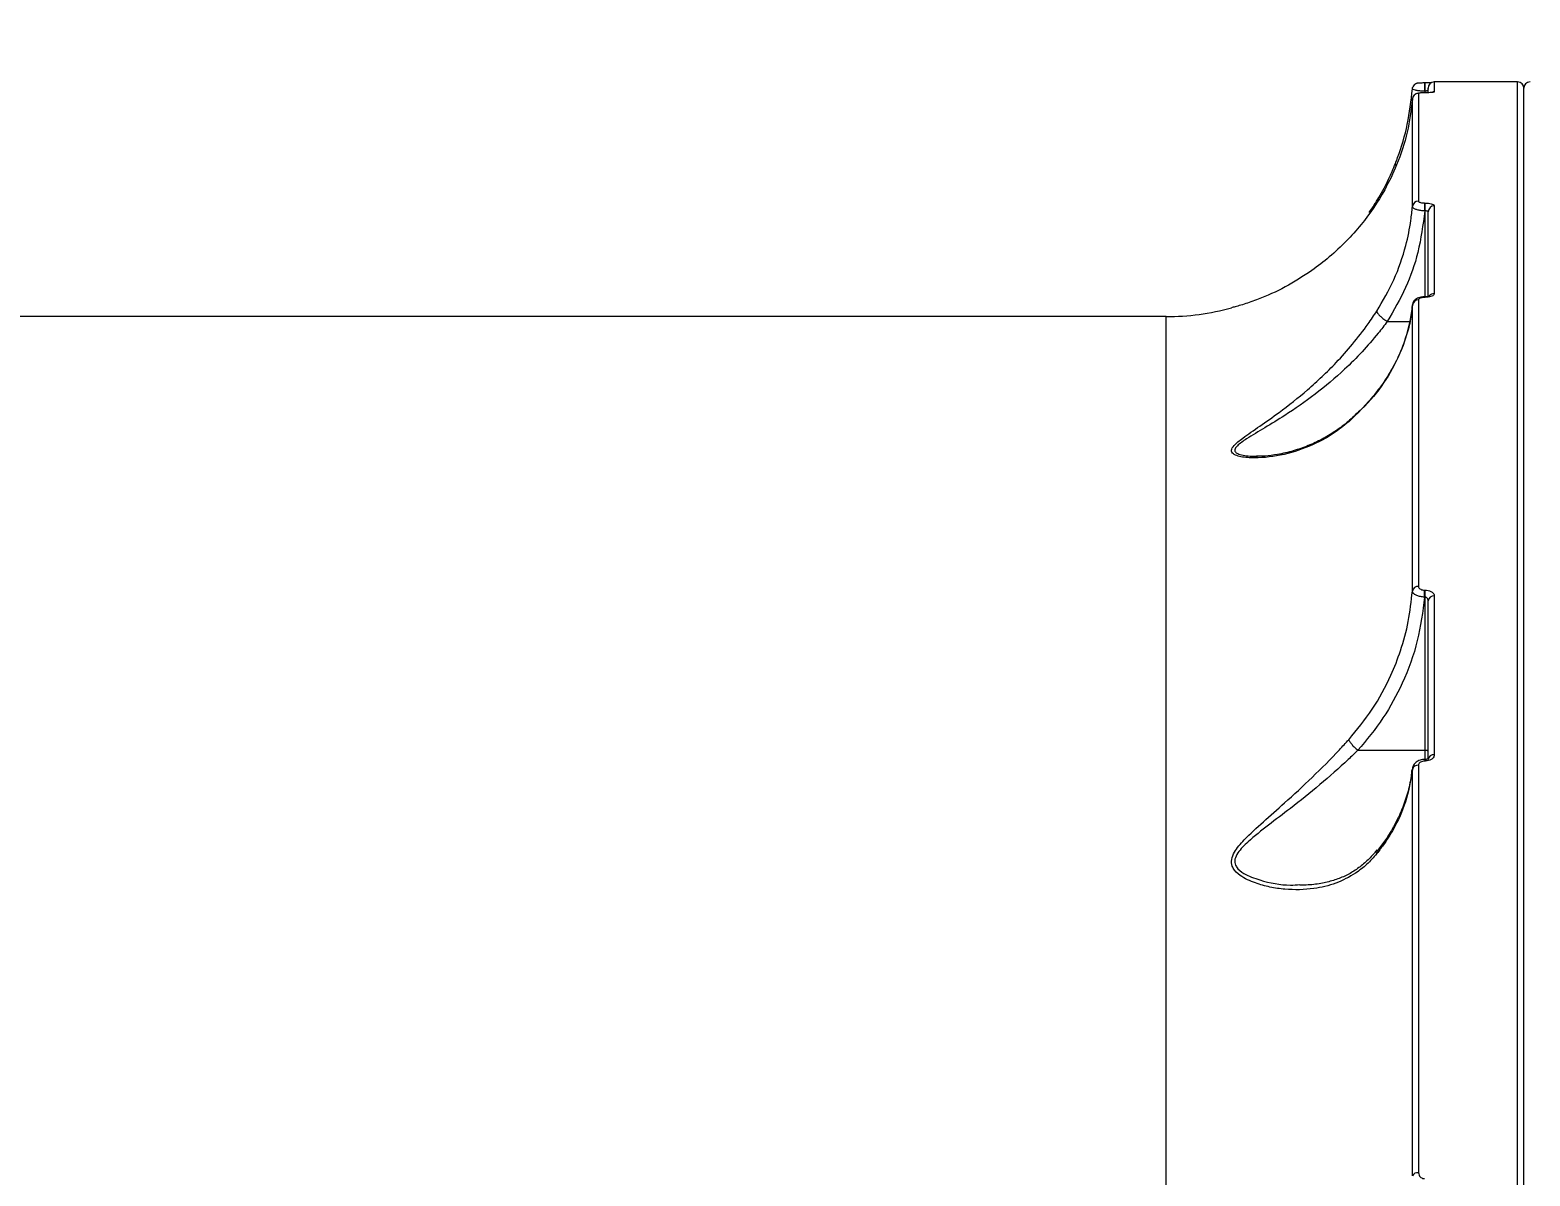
# Model space of a CAD drawing. Header units: millimetres. Extents: x -7735 to 7893, y -6545 to 6034.
# Drawn here: x -2236.2 to -1993.2, y 2944 to 3129.5 of the extents above; entities that cross this region are included whole.
import ezdxf

# ---------------------------------------------------------------- set-up
doc = ezdxf.new("R2010")
doc.units = ezdxf.units.MM
for name, color, linetype in [('DIKOM_ОБЪЕКТ', 7, 'Continuous'), ('DIKOM_РАЗМЕР_ЗОНА', 7, 'Continuous'), ('DIKOM_РАЗМЕР_ОБЪЕКТА', 7, 'Continuous')]:
    doc.layers.add(name, color=color, linetype=linetype)
doc.styles.add('style1', font='arial.ttf', dxfattribs={"width": 0.8})
doc.dimstyles.new('1-50', dxfattribs={"dimtxt": 300, "dimasz": 200, "dimexe": 100, "dimexo": 0, "dimgap": 100, "dimtad": 1, "dimtxsty": 'style1', "dimcen": 200, "dimclrd": 7, "dimclre": 7, "dimclrt": 7, "dimadec": 1, "dimazin": 2, "dimtfac": 1, "dimtmove": 0, "dimatfit": 2, "dimfxl": 0, "dimlwd": 25, "dimlwe": 18, "dimarcsym": 0})

# ---------------------------------------------------------------- blocks, each defined once
blk = doc.blocks.new('*D1')
at = {"layer": 'Defpoints', "color": 0, "transparency": 16777216}
for p in [(-1659.72, 4539.04), (-6635.97, -4006.79), (-1659.72, -4006.79)]:
    blk.add_point(p, dxfattribs=at)
at = {"layer": 'DIKOM_РАЗМЕР_ОБЪЕКТА', "color": 7, "lineweight": 18, "transparency": 16777216}
for p, q in [((-1659.72, 4539.04), (-6735.97, 4539.04)), ((-1659.72, -4006.79), (-6735.97, -4006.79))]:
    blk.add_line(p, q, dxfattribs=at)
at = {"layer": 'DIKOM_РАЗМЕР_ОБЪЕКТА', "color": 7, "lineweight": 25, "transparency": 16777216}
blk.add_line((-6635.97, 4339.04), (-6635.97, -3806.79), dxfattribs=at)
at = {"layer": 'DIKOM_РАЗМЕР_ОБЪЕКТА', "color": 7, "transparency": 16777216}
for points in [[(-6669.31, 4339.04), (-6602.64, 4339.04), (-6635.97, 4539.04)], [(-6669.31, -3806.79), (-6602.64, -3806.79), (-6635.97, -4006.79)]]:
    blk.add_solid(points, dxfattribs=at)
at = {"layer": 'DIKOM_РАЗМЕР_ОБЪЕКТА', "color": 7, "transparency": 16777216, "insert": (-6889.14, 266.13), "char_height": 300, "attachment_point": 5, "rotation": 90, "style": 'style1'}
blk.add_mtext('8550', dxfattribs=at)
blk = doc.blocks.new('*D2')
at = {"layer": 'Defpoints', "color": 0, "transparency": 16777216}
for p in [(-1994.19, 6033.86), (-7284.85, -5501.61), (-1994.19, -5501.61)]:
    blk.add_point(p, dxfattribs=at)
at = {"layer": 'DIKOM_РАЗМЕР_ЗОНА', "color": 7, "lineweight": 18, "transparency": 16777216}
for p, q in [((-1994.19, 6033.86), (-7384.85, 6033.86)), ((-1994.19, -5501.61), (-7384.85, -5501.61))]:
    blk.add_line(p, q, dxfattribs=at)
at = {"layer": 'DIKOM_РАЗМЕР_ЗОНА', "color": 7, "lineweight": 25, "transparency": 16777216}
blk.add_line((-7284.85, 5833.86), (-7284.85, -5301.61), dxfattribs=at)
at = {"layer": 'DIKOM_РАЗМЕР_ЗОНА', "color": 7, "transparency": 16777216}
for points in [[(-7318.18, 5833.86), (-7251.52, 5833.86), (-7284.85, 6033.86)], [(-7318.18, -5301.61), (-7251.52, -5301.61), (-7284.85, -5501.61)]]:
    blk.add_solid(points, dxfattribs=at)
at = {"layer": 'DIKOM_РАЗМЕР_ЗОНА', "color": 7, "transparency": 16777216, "insert": (-7538.02, 266.13), "char_height": 300, "attachment_point": 5, "rotation": 90, "style": 'style1'}
blk.add_mtext('11550', dxfattribs=at)

msp = doc.modelspace()

# ---------------------------------------------------------------- linework, layer by layer
at = {"layer": 'DIKOM_ОБЪЕКТ', "color": 7, "linetype": 'Continuous', "lineweight": 15}
for p, q in [((-2010.19, 3120.957), (-2010.223, 3120.957)), ((-2010.223, 3119.622), (-2010.223, 3120.957)), ((-2010.19, 3119.622), (-2010.19, 3120.957)), ((-2009.69, 3119.547), (-2009.69, 3120.125)), ((-1995.19, 3121.125), (-2008.69, 3121.125)), ((-2008.69, 3121.125), (-2008.69, 3119.529)), ((-1995.19, 2702.128), (-1995.19, 3121.125)), ((-1994.19, 2702.125), (-1994.19, 3120.125)), ((-2012.247, 3100.939), (-2012.247, 3118.33)), ((-2011.25, 3119.253), (-2011.25, 3101.823)), ((-2010.19, 3119.367), (-2010.294, 3119.367)), ((-2010.294, 3119.367), (-2010.294, 3119.363)), ((-2010.19, 3119.363), (-2010.294, 3119.363)), ((-2010.223, 3119.622), (-2010.258, 3119.368)), ((-2010.19, 3119.622), (-2010.223, 3119.622)), ((-2010.19, 3119.368), (-2010.19, 3119.622)), ((-2010.19, 3119.367), (-2010.19, 3119.363)), ((-2010.245, 3101.52), (-2010.19, 3101.52)), ((-2010.245, 3100.236), (-2010.245, 3101.52)), ((-2010.19, 3100.236), (-2010.19, 3101.52)), ((-2008.69, 3101.063), (-2008.69, 3086.862)), ((-2010.19, 3100.236), (-2010.245, 3100.236)), ((-2010.19, 3086.319), (-2010.19, 3100.236)), ((-2009.69, 3086.494), (-2009.69, 3100.111)), ((-2010.19, 3086.319), (-2010.27, 3086.319)), ((-2010.27, 3086.319), (-2010.27, 3086.236)), ((-2010.19, 3086.236), (-2010.27, 3086.236)), ((-2010.19, 3086.319), (-2010.19, 3086.236)), ((-2012.247, 3038.69), (-2012.247, 3084.976)), ((-2011.25, 3085.824), (-2011.25, 3039.437)), ((-2052.14, 3083.125), (-2422.24, 3083.125)), ((-2052.14, 2762.973), (-2052.14, 3083.125)), ((-2016.305, 3082.355), (-2012.675, 3082.355)), ((-2037.505, 3060.543), (-2037.35, 3060.54)), ((-2010.27, 3038.827), (-2010.19, 3038.827)), ((-2010.27, 3037.697), (-2010.27, 3038.827)), ((-2010.19, 3037.697), (-2010.27, 3037.697)), ((-2010.19, 3037.697), (-2010.19, 3038.827)), ((-2010.19, 3012.896), (-2010.19, 3037.697)), ((-2008.69, 3037.887), (-2008.69, 3012.167)), ((-2009.69, 3011.426), (-2009.69, 3037.085)), ((-2021.078, 3012.896), (-2010.19, 3012.896)), ((-2010.19, 3011.416), (-2010.245, 3011.416)), ((-2010.245, 3011.416), (-2010.245, 3011.154)), ((-2010.19, 3011.154), (-2010.245, 3011.154)), ((-2010.19, 3011.424), (-2010.19, 3012.896)), ((-2010.19, 3011.416), (-2010.19, 3011.154)), ((-2012.247, 2943.961), (-2012.247, 3009.792)), ((-2011.25, 3010.475), (-2011.25, 2944.498))]:
    msp.add_line(p, q, dxfattribs=at)
at = {"layer": 'DIKOM_ОБЪЕКТ', "color": 7, "linetype": 'Continuous', "lineweight": 15, "flags": 128}
for points in [[(-2012.247, 3119.997), (-2012.216, 3120.182), (-2012.158, 3120.343)], [(-2009.69, 3012.733), (-2009.7, 3012.765), (-2009.728, 3012.795), (-2009.774, 3012.824), (-2009.837, 3012.848), (-2009.913, 3012.868), (-2009.999, 3012.883), (-2010.093, 3012.892), (-2010.19, 3012.896)]]:
    msp.add_lwpolyline(points, dxfattribs=at)
at = {"layer": 'DIKOM_ОБЪЕКТ', "color": 7, "linetype": 'Continuous', "lineweight": 15}
for centre, radius, start, end in [((-2008.69, 3120.125), 1, 90, 180), ((-1995.19, 3120.125), 1, 0, 90), ((-1993.19, 3120.125), 1, 90, 180), ((-2011.252, 3118.255), 0.998, 89.87384, 175.67451), ((-2008.691, 3118.528), 1.001, 89.9768, 114.56636), ((-2011.27, 3100.841), 0.982, 88.83217, 174.29362), ((-2008.713, 3100.087), 0.977, 88.63212, 178.55578), ((-2008.701, 3085.833), 1.03, 89.37364, 141.5712), ((-2052.14, 3123.125), 40, 270, 285.35913), ((-2011.287, 3084.857), 0.968, 87.83765, 172.96216), ((-2011.329, 3038.503), 0.937, 85.13537, 168.49477), ((-2008.779, 3036.974), 0.918, 84.4266, 173.00951), ((-2008.803, 3011.273), 0.9, 82.79798, 170.2349), ((-2011.353, 3009.556), 0.925, 83.58249, 165.19588), ((-2011.4, 2943.582), 0.928, 80.69676, 155.89658)]:
    msp.add_arc(centre, radius, start, end, dxfattribs=at)
for points, knots in [([(-2010.223, 3120.957), (-2010.332, 3120.956), (-2010.568, 3120.956), (-2010.901, 3120.95), (-2011.142, 3120.942), (-2011.282, 3120.932), (-2011.39, 3120.92), (-2011.534, 3120.889), (-2011.736, 3120.811), (-2011.981, 3120.641), (-2012.096, 3120.448), (-2012.158, 3120.344)], [0, 0, 0, 0, 0.12574982, 0.27301462, 0.43619147, 0.5414572, 0.60548836, 0.65823722, 0.74107539, 0.8601149, 1, 1, 1, 1]), ([(-2009.161, 3120.97), (-2009.27, 3120.967), (-2009.506, 3120.961), (-2009.911, 3120.957), (-2010.165, 3120.957), (-2010.242, 3120.958)], [0, 0, 0, 0, 0.3734908, 0.8105722, 1, 1, 1, 1]), ([(-2012.247, 3118.33), (-2012.471, 3116.543), (-2012.921, 3112.945), (-2014.545, 3108.041), (-2016.953, 3103), (-2019.745, 3098.858), (-2022.928, 3095.296), (-2025.579, 3092.792), (-2027.57, 3091.303), (-2028.533, 3090.583)], [0, 0, 0, 0, 0.1738749, 0.3501402, 0.4880609, 0.6922758, 0.7971139, 0.9019394, 1, 1, 1, 1]), ([(-2015.006, 3107.88), (-2014.879, 3108.211), (-2014.082, 3110.29), (-2012.896, 3114.301), (-2012.466, 3118.074), (-2012.247, 3119.997)], [0, 0, 0, 0, 0.0849827, 0.5334631, 1, 1, 1, 1]), ([(-2010.223, 3119.622), (-2010.324, 3119.625), (-2010.659, 3119.637), (-2011.222, 3119.683), (-2011.79, 3119.771), (-2012.181, 3119.883), (-2012.225, 3119.959), (-2012.247, 3119.997)], [0, 0, 0, 0, 0.0942402, 0.3122798, 0.5411703, 0.7714017, 1, 1, 1, 1]), ([(-2010.294, 3119.366), (-2010.309, 3119.367), (-2010.453, 3119.368), (-2010.73, 3119.359), (-2011.098, 3119.332), (-2011.356, 3119.294), (-2011.639, 3119.205), (-2011.903, 3119.046), (-2012.118, 3118.786), (-2012.239, 3118.531), (-2012.234, 3118.369), (-2012.233, 3118.328)], [0, 0, 0, 0, 0.0170068, 0.1537168, 0.2948145, 0.4840542, 0.5892568, 0.7106036, 0.8262434, 0.9555394, 1, 1, 1, 1]), ([(-2010.294, 3119.363), (-2010.388, 3119.362), (-2010.577, 3119.36), (-2010.829, 3119.346), (-2011.039, 3119.325), (-2011.196, 3119.296), (-2011.247, 3119.27), (-2011.25, 3119.255), (-2011.25, 3119.253)], [0, 0, 0, 0, 0.1674167, 0.3345541, 0.5091751, 0.7130882, 0.957736, 1, 1, 1, 1]), ([(-2009.065, 3119.436), (-2009.066, 3119.436), (-2009.067, 3119.435), (-2009.162, 3119.418), (-2009.376, 3119.395), (-2009.721, 3119.374), (-2010.063, 3119.365), (-2010.249, 3119.368), (-2010.31, 3119.369)], [0, 0, 0, 0, 0.0742061, 0.2264582, 0.4434056, 0.6948825, 0.90083, 1, 1, 1, 1]), ([(-2009.69, 3119.999), (-2009.696, 3119.955), (-2009.708, 3119.869), (-2009.799, 3119.754), (-2009.923, 3119.673), (-2010.039, 3119.638), (-2010.121, 3119.624), (-2010.165, 3119.623), (-2010.19, 3119.622)], [0, 0, 0, 0, 0.268461, 0.5228277, 0.7425345, 0.8691476, 0.9241886, 1, 1, 1, 1]), ([(-2008.69, 3119.529), (-2008.691, 3119.526), (-2008.694, 3119.504), (-2008.778, 3119.465), (-2009.031, 3119.42), (-2009.363, 3119.389), (-2009.754, 3119.367), (-2010.045, 3119.364), (-2010.19, 3119.363)], [0, 0, 0, 0, 0.0392165, 0.2872168, 0.4951827, 0.6709672, 0.8352925, 1, 1, 1, 1]), ([(-2019.224, 3099.998), (-2018.688, 3100.799), (-2017.53, 3102.531), (-2016.115, 3105.225), (-2015.352, 3107.051), (-2015.006, 3107.88)], [0, 0, 0, 0, 0.3196893, 0.6909386, 1, 1, 1, 1]), ([(-2015.006, 3107.88), (-2015.009, 3107.872), (-2015.036, 3107.804), (-2015.036, 3107.691), (-2014.919, 3107.56), (-2014.883, 3107.521)], [0, 0, 0, 0, 0.0898811, 0.7255579, 1, 1, 1, 1]), ([(-2018.015, 3084.006), (-2017.037, 3085.674), (-2015.057, 3089.051), (-2013.356, 3094.066), (-2012.524, 3098.074), (-2012.319, 3100.195), (-2012.247, 3100.939)], [0, 0, 0, 0, 0.3181919, 0.6439655, 0.8752546, 1, 1, 1, 1]), ([(-2010.245, 3100.236), (-2010.394, 3100.244), (-2010.768, 3100.265), (-2011.331, 3100.361), (-2011.838, 3100.521), (-2012.182, 3100.723), (-2012.226, 3100.867), (-2012.247, 3100.939)], [0, 0, 0, 0, 0.1423759, 0.3572551, 0.5716879, 0.7857262, 1, 1, 1, 1]), ([(-2011.25, 3101.823), (-2011.239, 3101.789), (-2011.217, 3101.721), (-2011.044, 3101.631), (-2010.79, 3101.562), (-2010.507, 3101.526), (-2010.32, 3101.522), (-2010.245, 3101.52)], [0, 0, 0, 0, 0.2142862, 0.428497, 0.6429595, 0.8577181, 1, 1, 1, 1]), ([(-2010.19, 3101.52), (-2010.08, 3101.518), (-2009.801, 3101.513), (-2009.379, 3101.458), (-2008.999, 3101.355), (-2008.74, 3101.218), (-2008.707, 3101.115), (-2008.69, 3101.063)], [0, 0, 0, 0, 0.1408113, 0.3552673, 0.5700215, 0.7849576, 1, 1, 1, 1]), ([(-2010.245, 3100.236), (-2010.537, 3097.981), (-2011.086, 3093.74), (-2013.197, 3087.699), (-2015.261, 3084.15), (-2016.305, 3082.355)], [0, 0, 0, 0, 0.3593307, 0.6759011, 1, 1, 1, 1]), ([(-2009.69, 3100.111), (-2009.696, 3100.125), (-2009.707, 3100.154), (-2009.793, 3100.192), (-2009.92, 3100.22), (-2010.061, 3100.234), (-2010.153, 3100.236), (-2010.19, 3100.236)], [0, 0, 0, 0, 0.2150245, 0.4301168, 0.6448042, 0.8591473, 1, 1, 1, 1]), ([(-2028.533, 3090.583), (-2029.968, 3089.649), (-2032.874, 3087.76), (-2036.652, 3086.114), (-2039.213, 3085.225), (-2040.558, 3084.821), (-2041.369, 3084.6), (-2041.487, 3084.569), (-2041.545, 3084.554)], [0, 0, 0, 0, 0.2845351, 0.5759934, 0.7446812, 0.830105, 0.9180181, 1, 1, 1, 1]), ([(-2010.27, 3086.314), (-2010.311, 3086.315), (-2010.578, 3086.324), (-2011.112, 3086.234), (-2011.684, 3085.994), (-2012.07, 3085.582), (-2012.241, 3085.227), (-2012.231, 3085.016), (-2012.229, 3084.958)], [0, 0, 0, 0, 0.04324261, 0.28475418, 0.57641973, 0.76341319, 0.93489692, 1, 1, 1, 1]), ([(-2010.27, 3086.236), (-2010.377, 3086.231), (-2010.592, 3086.223), (-2010.879, 3086.157), (-2011.099, 3086.059), (-2011.229, 3085.942), (-2011.243, 3085.861), (-2011.25, 3085.824)], [0, 0, 0, 0, 0.204011, 0.4080087, 0.6135569, 0.8265705, 1, 1, 1, 1]), ([(-2008.69, 3086.862), (-2008.701, 3086.807), (-2008.724, 3086.683), (-2008.927, 3086.506), (-2009.266, 3086.356), (-2009.702, 3086.255), (-2010.027, 3086.242), (-2010.19, 3086.236)], [0, 0, 0, 0, 0.1741956, 0.3895837, 0.5958322, 0.79787, 1, 1, 1, 1]), ([(-2009.474, 3086.444), (-2009.474, 3086.445), (-2009.465, 3086.451), (-2009.503, 3086.427), (-2009.598, 3086.393), (-2009.774, 3086.35), (-2009.985, 3086.322), (-2010.131, 3086.322), (-2010.19, 3086.322)], [0, 0, 0, 0, 0.011607, 0.1901509, 0.3680642, 0.5947636, 0.8346874, 1, 1, 1, 1]), ([(-2022.558, 3066.093), (-2023.388, 3065.43), (-2025.061, 3064.093), (-2028.361, 3062.265), (-2032.474, 3060.776), (-2036.518, 3060.186), (-2039.185, 3060.268), (-2040.528, 3060.528), (-2041.357, 3060.882), (-2041.674, 3061.463), (-2041.138, 3062.355), (-2039.533, 3063.642), (-2036.955, 3065.385), (-2033.364, 3067.904), (-2029.94, 3070.598), (-2026.861, 3073.386), (-2024.403, 3075.839), (-2021.876, 3078.681), (-2019.676, 3081.514), (-2018.476, 3083.315), (-2018.015, 3084.006)], [0, 0, 0, 0, 0.0563561, 0.1136158, 0.2103732, 0.3099869, 0.3619815, 0.3883025, 0.4153402, 0.4457398, 0.4741007, 0.5167996, 0.5802349, 0.6452958, 0.7405622, 0.7897124, 0.8388464, 0.8993619, 0.9613616, 1, 1, 1, 1]), ([(-2012.247, 3084.976), (-2012.518, 3083.231), (-2013.068, 3079.695), (-2015.293, 3074.727), (-2018.375, 3070.085), (-2021.153, 3067.435), (-2022.558, 3066.093)], [0, 0, 0, 0, 0.2536085, 0.5139789, 0.7539761, 1, 1, 1, 1]), ([(-2018.015, 3084.006), (-2018.015, 3083.993), (-2018.015, 3083.941), (-2017.97, 3083.791), (-2017.785, 3083.509), (-2017.397, 3083.119), (-2016.887, 3082.711), (-2016.503, 3082.475), (-2016.312, 3082.357)], [0, 0, 0, 0, 0.038095, 0.149203, 0.3619408, 0.5746379, 0.7873283, 1, 1, 1, 1]), ([(-2012.278, 3085.021), (-2012.327, 3084.478), (-2012.458, 3083.016), (-2012.776, 3081.439), (-2013.125, 3080.427), (-2013.166, 3080.31)], [0, 0, 0, 0, 0.342895, 0.9244159, 1, 1, 1, 1]), ([(-2016.312, 3082.357), (-2016.312, 3082.356), (-2016.779, 3081.703), (-2018.067, 3080.03), (-2020.359, 3077.385), (-2023.746, 3074.007), (-2027.973, 3070.483), (-2032.354, 3067.424), (-2036.175, 3065.111), (-2038.841, 3063.521), (-2040.569, 3062.343), (-2041.116, 3061.578), (-2040.949, 3061.209), (-2040.564, 3060.926), (-2039.938, 3060.709), (-2038.839, 3060.531), (-2037.968, 3060.539), (-2037.505, 3060.543)], [0, 0, 0, 0, 0.0000495, 0.0581841, 0.1514858, 0.2449125, 0.393046, 0.5413911, 0.6385887, 0.7353951, 0.7971423, 0.8365749, 0.8697164, 0.8788054, 0.9172703, 0.9559978, 1, 1, 1, 1]), ([(-2016.305, 3082.355), (-2016.306, 3082.355), (-2016.309, 3082.355), (-2016.311, 3082.356), (-2016.312, 3082.357)], [0, 0, 0, 0, 0.5981863, 1, 1, 1, 1]), ([(-2013.166, 3080.31), (-2013.412, 3079.526), (-2013.943, 3077.842), (-2015.13, 3075.333), (-2016.628, 3072.806), (-2018.413, 3070.405), (-2020.323, 3068.242), (-2021.758, 3066.953), (-2022.413, 3066.365)], [0, 0, 0, 0, 0.154662, 0.3322625, 0.5085751, 0.6823019, 0.8551026, 1, 1, 1, 1]), ([(-2022.428, 3066.371), (-2022.589, 3066.222), (-2023.351, 3065.517), (-2024.837, 3064.467), (-2026.906, 3063.212), (-2029.155, 3062.168), (-2031.569, 3061.335), (-2033.935, 3060.791), (-2035.967, 3060.519), (-2037.044, 3060.513), (-2037.513, 3060.51)], [0, 0, 0, 0, 0.0350891, 0.1658636, 0.3047079, 0.4517816, 0.6063967, 0.7696284, 0.8998157, 1, 1, 1, 1]), ([(-2022.558, 3066.093), (-2022.544, 3066.134), (-2022.509, 3066.237), (-2022.437, 3066.305), (-2022.394, 3066.346)], [0, 0, 0, 0, 0.39795496, 1, 1, 1, 1]), ([(-2022.558, 3014.615), (-2021.236, 3016.218), (-2018.558, 3019.462), (-2015.898, 3024.407), (-2014.024, 3029.207), (-2012.787, 3033.768), (-2012.428, 3037.042), (-2012.247, 3038.69)], [0, 0, 0, 0, 0.2308631, 0.4671732, 0.6265689, 0.8119919, 1, 1, 1, 1]), ([(-2010.27, 3037.697), (-2010.575, 3035.341), (-2011.194, 3030.562), (-2013.609, 3023.984), (-2016.849, 3017.972), (-2019.657, 3014.601), (-2021.078, 3012.896)], [0, 0, 0, 0, 0.2606908, 0.528701, 0.7616262, 1, 1, 1, 1]), ([(-2010.27, 3037.697), (-2010.387, 3037.704), (-2010.723, 3037.724), (-2011.266, 3037.839), (-2011.798, 3038.063), (-2012.17, 3038.362), (-2012.222, 3038.581), (-2012.247, 3038.69)], [0, 0, 0, 0, 0.1131926, 0.3259769, 0.5480121, 0.7754552, 1, 1, 1, 1]), ([(-2011.25, 3039.437), (-2011.239, 3039.365), (-2011.216, 3039.223), (-2011.034, 3039.034), (-2010.769, 3038.897), (-2010.497, 3038.835), (-2010.328, 3038.829), (-2010.27, 3038.827)], [0, 0, 0, 0, 0.2288011, 0.45781284, 0.67849096, 0.88830457, 1, 1, 1, 1]), ([(-2010.19, 3038.827), (-2010.103, 3038.824), (-2009.846, 3038.816), (-2009.429, 3038.719), (-2009.022, 3038.507), (-2008.743, 3038.217), (-2008.708, 3037.997), (-2008.69, 3037.887)], [0, 0, 0, 0, 0.1082622, 0.3204115, 0.543054, 0.7715692, 1, 1, 1, 1]), ([(-2009.69, 3037.085), (-2009.696, 3037.156), (-2009.707, 3037.295), (-2009.796, 3037.481), (-2009.92, 3037.612), (-2010.033, 3037.669), (-2010.118, 3037.692), (-2010.161, 3037.695), (-2010.19, 3037.697)], [0, 0, 0, 0, 0.2553079, 0.4988615, 0.7166665, 0.8615334, 0.9069455, 1, 1, 1, 1]), ([(-2018.015, 2996.161), (-2018.542, 2995.564), (-2019.607, 2994.359), (-2021.804, 2992.677), (-2024.652, 2991.248), (-2028.511, 2990.314), (-2032.137, 2990.245), (-2035.331, 2990.705), (-2037.818, 2991.388), (-2039.968, 2992.364), (-2041.106, 2993.442), (-2041.531, 2994.357), (-2041.613, 2995.222), (-2040.993, 2996.702), (-2039.238, 2998.751), (-2036.387, 3001.338), (-2032.624, 3004.65), (-2028.422, 3008.511), (-2024.94, 3012.009), (-2023.055, 3014.071), (-2022.558, 3014.615)], [0, 0, 0, 0, 0.0440629, 0.0889554, 0.1624848, 0.2382037, 0.3352437, 0.385264, 0.4352601, 0.4935513, 0.532135, 0.5402091, 0.566559, 0.5927398, 0.638272, 0.7076003, 0.7787232, 0.8710022, 0.9660328, 1, 1, 1, 1]), ([(-2022.558, 3014.615), (-2022.544, 3014.578), (-2022.501, 3014.471), (-2022.35, 3014.213), (-2022.044, 3013.817), (-2021.591, 3013.335), (-2021.251, 3013.042), (-2021.081, 3012.896)], [0, 0, 0, 0, 0.0873095, 0.2535971, 0.5023806, 0.7512495, 1, 1, 1, 1]), ([(-2021.081, 3012.896), (-2021.081, 3012.896), (-2021.59, 3012.387), (-2023.578, 3010.51), (-2027.213, 3007.294), (-2031.583, 3003.774), (-2035.578, 3000.783), (-2038.528, 2998.442), (-2040.414, 2996.585), (-2041.086, 2995.247), (-2041.009, 2994.569), (-2040.842, 2994.18), (-2040.544, 2993.647), (-2039.322, 2992.693), (-2036.311, 2991.619), (-2033.162, 2990.966), (-2030.986, 2991.107), (-2030.477, 2991.14)], [0, 0, 0, 0, 0.0000233, 0.0498743, 0.1877789, 0.3258954, 0.428259, 0.5302578, 0.5938292, 0.6289791, 0.6634476, 0.6639051, 0.6747485, 0.7279228, 0.8113248, 0.9558374, 1, 1, 1, 1]), ([(-2021.078, 3012.896), (-2021.078, 3012.896), (-2021.079, 3012.896), (-2021.08, 3012.896), (-2021.08, 3012.896), (-2021.081, 3012.896)], [0, 0, 0, 0, 0.4393144, 0.8265541, 1, 1, 1, 1]), ([(-2010.244, 3011.416), (-2010.245, 3011.416), (-2010.503, 3011.416), (-2011.01, 3011.336), (-2011.64, 3011.007), (-2012.053, 3010.532), (-2012.254, 3010.084), (-2012.229, 3009.821), (-2012.222, 3009.748)], [0, 0, 0, 0, 0.0003198, 0.2599603, 0.504638, 0.7217371, 0.9226258, 1, 1, 1, 1]), ([(-2010.245, 3011.154), (-2010.32, 3011.151), (-2010.507, 3011.142), (-2010.79, 3011.06), (-2011.044, 3010.907), (-2011.217, 3010.704), (-2011.239, 3010.551), (-2011.25, 3010.475)], [0, 0, 0, 0, 0.1422735, 0.3570578, 0.57154, 0.7856561, 1, 1, 1, 1]), ([(-2009.656, 3011.567), (-2009.655, 3011.567), (-2009.654, 3011.566), (-2009.72, 3011.518), (-2009.836, 3011.467), (-2010, 3011.424), (-2010.128, 3011.419), (-2010.191, 3011.417)], [0, 0, 0, 0, 0.1890019, 0.3907392, 0.5814637, 0.792637, 1, 1, 1, 1]), ([(-2008.69, 3012.167), (-2008.707, 3012.053), (-2008.74, 3011.826), (-2008.999, 3011.522), (-2009.379, 3011.293), (-2009.801, 3011.171), (-2010.08, 3011.159), (-2010.19, 3011.154)], [0, 0, 0, 0, 0.2150059, 0.4299703, 0.6447095, 0.8591798, 1, 1, 1, 1]), ([(-2012.247, 3009.792), (-2012.489, 3008.237), (-2012.979, 3005.087), (-2014.708, 3001.088), (-2016.496, 2998.129), (-2017.595, 2996.706), (-2018.015, 2996.161)], [0, 0, 0, 0, 0.324711, 0.6574783, 0.8690015, 1, 1, 1, 1]), ([(-2012.343, 3009.803), (-2012.377, 3009.401), (-2012.484, 3008.112), (-2013, 3005.953), (-2013.872, 3003.352), (-2015.073, 3000.823), (-2016.403, 2998.579), (-2017.461, 2997.237), (-2017.91, 2996.666)], [0, 0, 0, 0, 0.0873068, 0.2802046, 0.4735008, 0.6663129, 0.8580712, 1, 1, 1, 1]), ([(-2017.993, 2996.772), (-2018.129, 2996.591), (-2018.688, 2995.855), (-2019.792, 2994.78), (-2021.312, 2993.555), (-2022.976, 2992.578), (-2024.811, 2991.854), (-2026.872, 2991.335), (-2028.771, 2991.06), (-2030.011, 2991.073), (-2030.465, 2991.078)], [0, 0, 0, 0, 0.0419864, 0.1713812, 0.3065149, 0.4458249, 0.588428, 0.7372984, 0.9039281, 1, 1, 1, 1]), ([(-2018.015, 2996.161), (-2018.015, 2996.187), (-2018.014, 2996.289), (-2017.989, 2996.466), (-2017.899, 2996.569), (-2017.851, 2996.622)], [0, 0, 0, 0, 0.1412325, 0.5534586, 1, 1, 1, 1]), ([(-2011.25, 2944.498), (-2011.234, 2944.359), (-2011.206, 2944.113), (-2011.001, 2943.816), (-2010.744, 2943.624), (-2010.494, 2943.54), (-2010.34, 2943.534), (-2010.294, 2943.532)], [0, 0, 0, 0, 0.30255254, 0.53462286, 0.72540985, 0.91702588, 1, 1, 1, 1])]:
    msp.add_open_spline(points, degree=3, knots=knots, dxfattribs=at)

# ---------------------------------------------------------------- dimensions: what is measured, and where the dimension line sits
at = {"layer": 'DIKOM_РАЗМЕР_ЗОНА'}
dim = msp.add_linear_dim(base=(-7284.85, -5501.612), p1=(-1994.19, 6033.862), p2=(-1994.19, -5501.612), angle=90, text='11550', dimstyle='1-50', dxfattribs=at)
dim.commit()
dim.dimension.update_dxf_attribs({"geometry": '*D2', "text_midpoint": (-7284.85, 266.125), "dimtype": 160})
at = {"layer": 'DIKOM_РАЗМЕР_ОБЪЕКТА'}
dim = msp.add_linear_dim(base=(-6635.972, -4006.787), p1=(-1659.723, 4539.038), p2=(-1659.723, -4006.787), angle=90, text='8550', dimstyle='1-50', dxfattribs=at)
dim.commit()
dim.dimension.update_dxf_attribs({"geometry": '*D1', "text_midpoint": (-6635.972, 266.125), "dimtype": 160})

doc.saveas('drawing.dxf')
